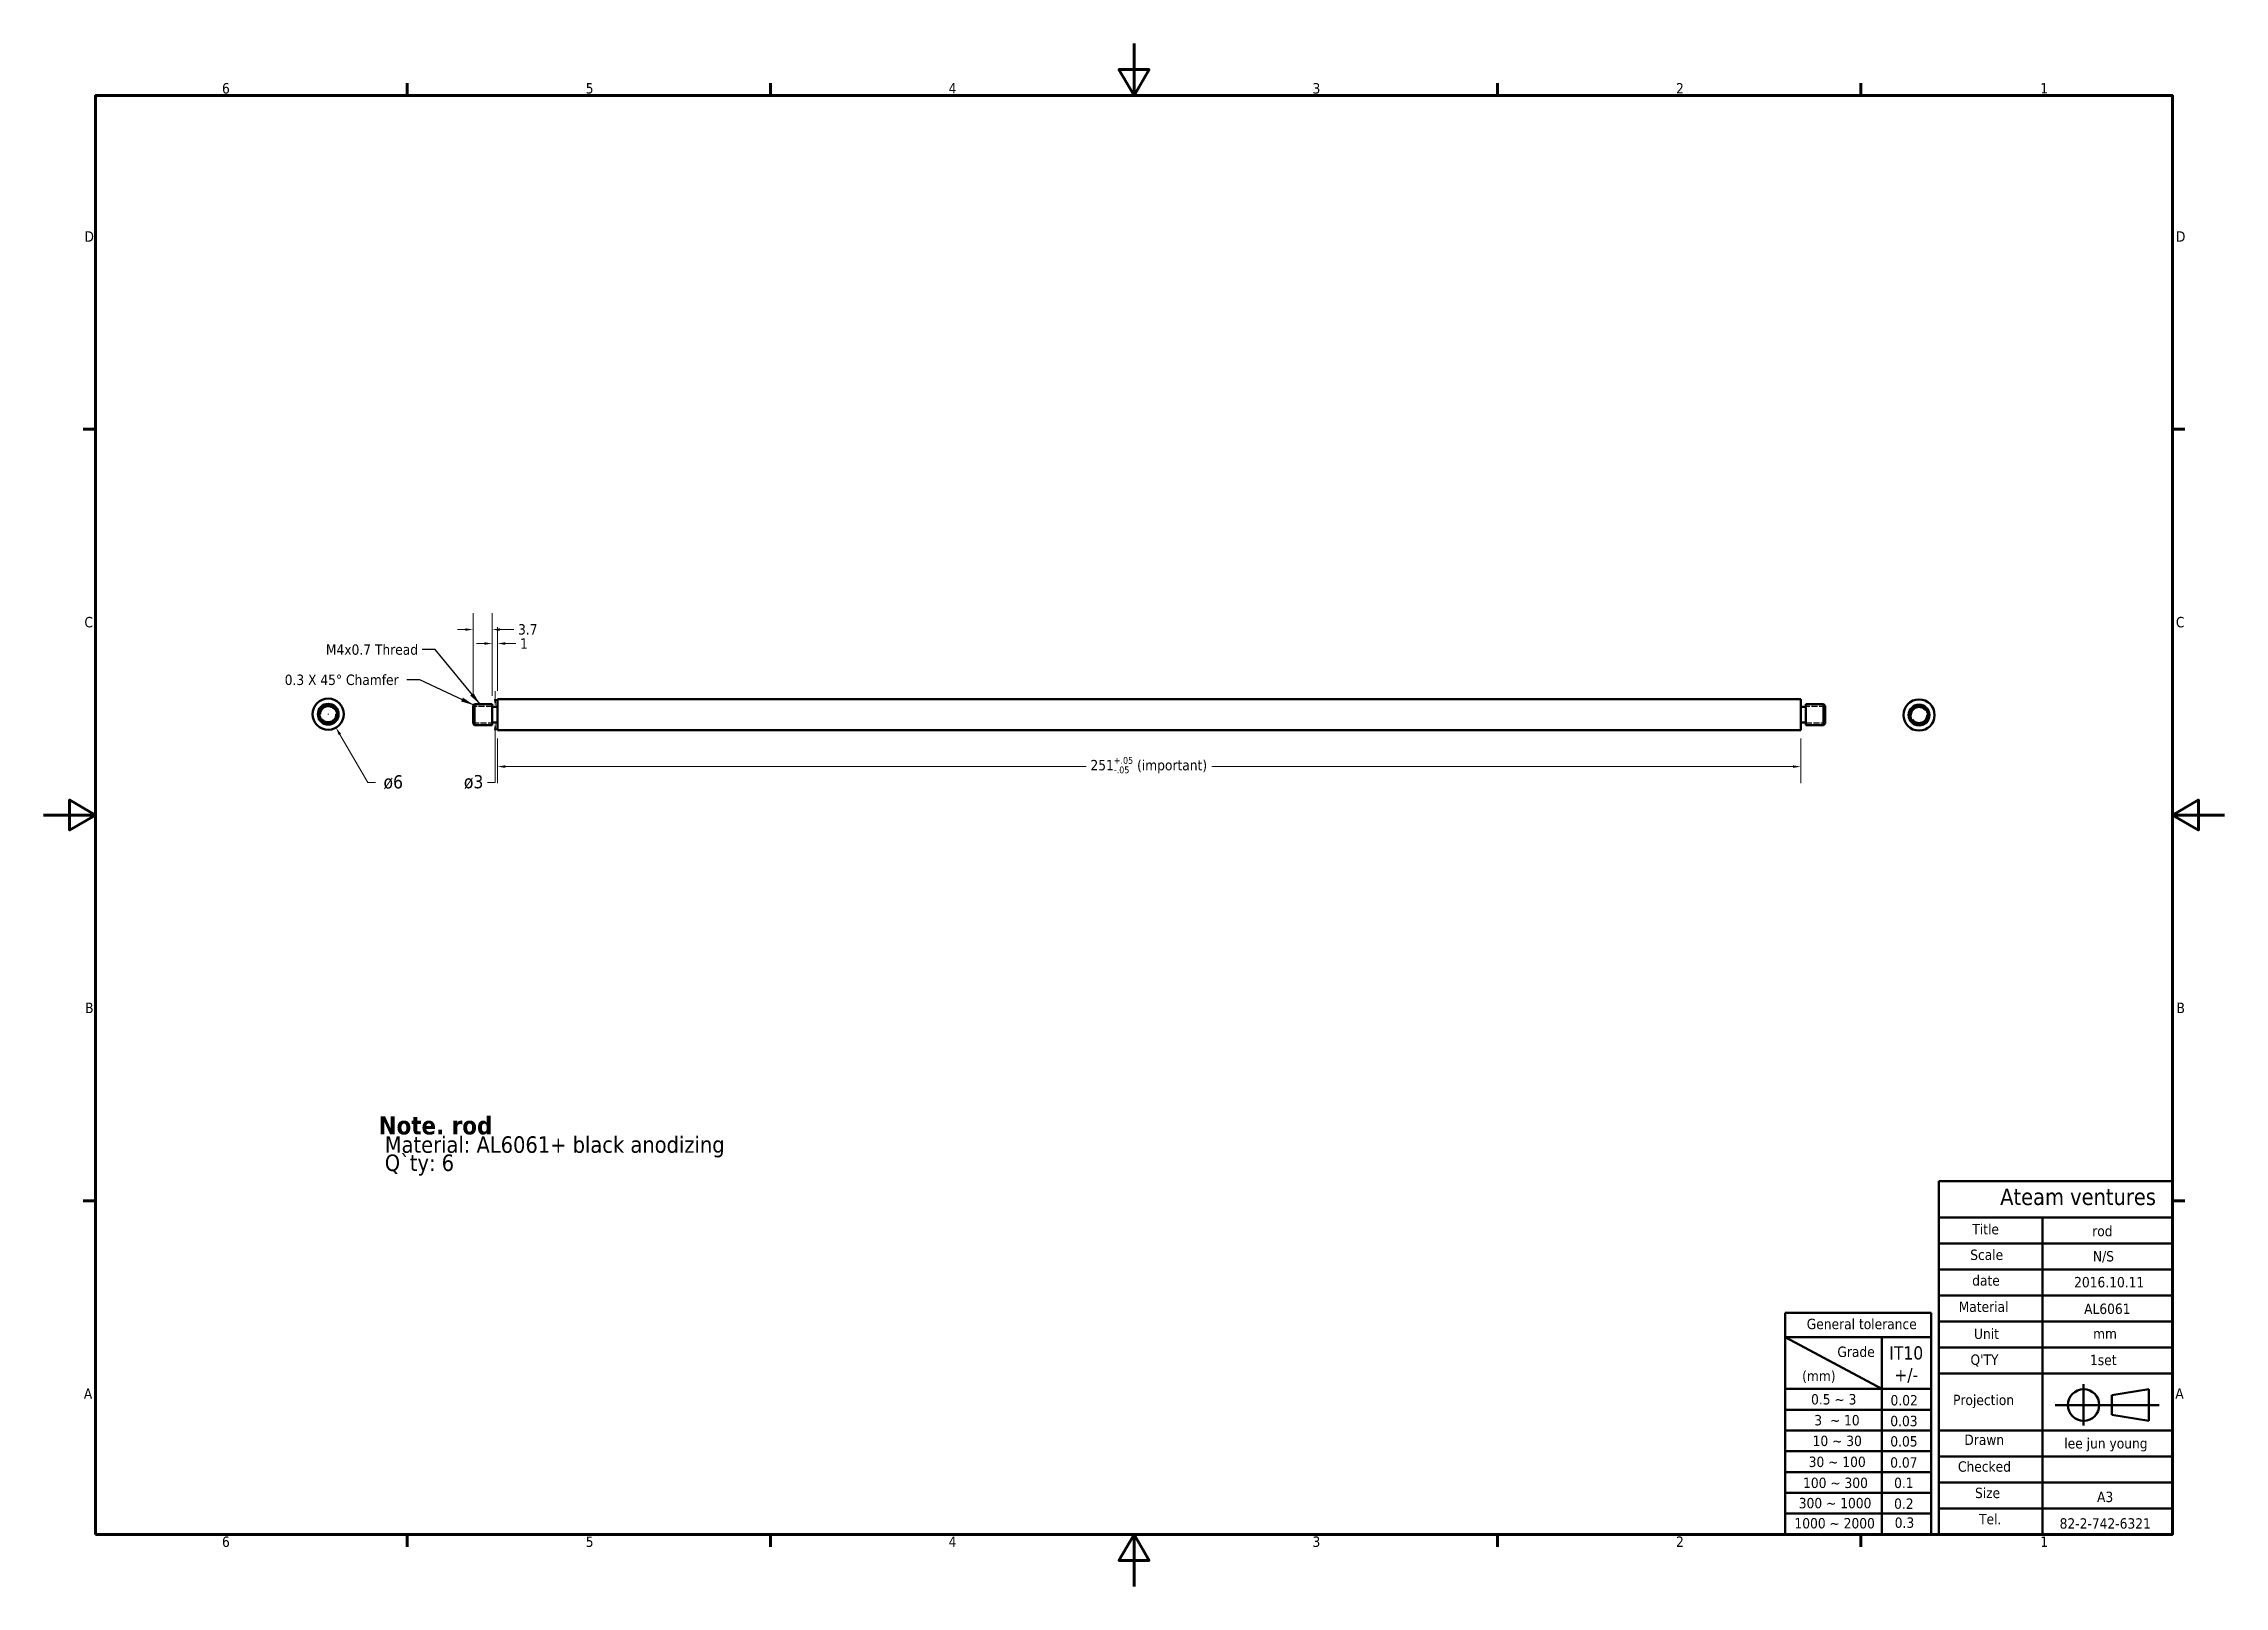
# Model space of a CAD drawing. Header units: millimetres. Extents: x 0 to 420, y 0 to 297.
import ezdxf
from ezdxf.enums import TextEntityAlignment as Align

# ---------------------------------------------------------------- set-up
doc = ezdxf.new("R2010")
doc.units = ezdxf.units.MM
doc.linetypes.add('DASHED', pattern=[0.2067, 0.1654, -0.0413])
for name, color, linetype, lineweight in [('Border (ANSI)', 7, 'Continuous', 70), ('Dimension (ANSI)', 7, 'Continuous', 25), ('Hidden (ANSI)', 7, 'DASHED', 35), ('Hidden Narrow (ANSI)', 7, 'DASHED', 25), ('Symbol (ANSI)', 7, 'Continuous', 25), ('Title (ANSI)', 7, 'Continuous', 50), ('Visible (ANSI)', 7, 'Continuous', 50)]:
    doc.layers.add(name, color=color, linetype=linetype, lineweight=lineweight)
doc.styles.add('Note Text (ANSI)', font='tahoma.ttf')
doc.dimstyles.new('Default - mm (ANSI)', dxfattribs={"dimtxt": 2, "dimasz": 1.5, "dimexe": 3.175, "dimexo": 1.6002, "dimgap": 0.8, "dimtad": 0, "dimtoh": 1, "dimrnd": 1e-08, "dimzin": 12, "dimdsep": 46, "dimtxsty": 'Note Text (ANSI)', "dimcen": 0.09, "dimdle": 10, "dimclrd": 256, "dimclre": 256, "dimclrt": 256, "dimadec": 1, "dimazin": 3, "dimtfac": 0.65, "dimtofl": 0, "dimtmove": 0, "dimatfit": 3, "dimfxl": 1, "dimtolj": 1, "dimtzin": 4, "dimlwd": 15, "dimlwe": 15, "dimarcsym": 0})
doc.dimstyles.new('Default - mm (ANSI)$7', dxfattribs={"dimtxt": 2, "dimasz": 2.5, "dimexe": 3.175, "dimexo": 1.6002, "dimgap": 0.8, "dimtad": 0, "dimtoh": 1, "dimrnd": 1e-08, "dimzin": 12, "dimdsep": 46, "dimtxsty": 'Note Text (ANSI)', "dimcen": 0.09, "dimdle": 10, "dimclrd": 256, "dimclre": 256, "dimclrt": 256, "dimadec": 1, "dimazin": 3, "dimtfac": 0.65, "dimtofl": 0, "dimtmove": 0, "dimatfit": 3, "dimfxl": 1, "dimtolj": 1, "dimtzin": 4, "dimlwd": -1, "dimlwe": 15, "dimarcsym": 0})

# ---------------------------------------------------------------- blocks, each defined once
blk = doc.blocks.new('Borders Default Border')
at = {"layer": 'Border (ANSI)'}
for p, q in [((70, 287), (70, 289.4)), ((140, 287), (140, 289.4)), ((280, 287), (280, 289.4)), ((350, 287), (350, 289.4)), ((10, 222.75), (7.6, 222.75)), ((410, 222.75), (412.4, 222.75)), ((10, 74.25), (7.6, 74.25)), ((410, 74.25), (412.4, 74.25)), ((70, 10), (70, 7.6)), ((140, 10), (140, 7.6)), ((280, 10), (280, 7.6)), ((350, 10), (350, 7.6))]:
    blk.add_line(p, q, dxfattribs=at)
at = {"layer": 'Border (ANSI)', "flags": 128}
for points in [[(210, 297), (210, 287), (207.11, 292), (212.89, 292), (210, 287)], [(10, 10), (10, 287), (410, 287), (410, 10), (10, 10)], [(0, 148.5), (10, 148.5), (5, 151.39), (5, 145.61), (10, 148.5)], [(420, 148.5), (410, 148.5), (415, 151.39), (415, 145.61), (410, 148.5)], [(210, 0), (210, 10), (207.11, 5), (212.89, 5), (210, 10)]]:
    blk.add_lwpolyline(points, dxfattribs=at)
at = {"layer": 'Border (ANSI)', "char_height": 2, "attachment_point": 7, "style": 'Note Text (ANSI)'}
for s, insert in [('6', (34.36, 287.36)), ('5', (104.41, 287.36)), ('4', (174.3, 287.4)), ('3', (244.38, 287.36)), ('2', (314.39, 287.4)), ('1', (384.55, 287.4)), ('D', (7.87, 258.87)), ('D', (410.67, 258.87)), ('C', (7.86, 184.59)), ('C', (410.66, 184.59)), ('B', (7.99, 110.37)), ('B', (410.79, 110.37)), ('A', (7.75, 36.12)), ('A', (410.55, 36.12)), ('6', (34.36, 7.56)), ('5', (104.41, 7.56)), ('4', (174.3, 7.6)), ('3', (244.38, 7.56)), ('2', (314.39, 7.6)), ('1', (384.55, 7.6))]:
    blk.add_mtext(s, dxfattribs=dict(at, insert=insert))
blk = doc.blocks.new('Title Blocks ANSI - Large')
at = {"layer": 'Title (ANSI)'}
for p, q in [((213.43, -53.73), (168.43, -53.73)), ((168.43, -53.73), (168.43, -121.73)), ((213.43, -121.73), (213.43, -53.73)), ((168.43, -60.73), (213.43, -60.73)), ((188.43, -60.73), (188.43, -121.73)), ((168.43, -65.73), (213.43, -65.73)), ((168.43, -70.73), (213.43, -70.73)), ((138.87, -79.09), (138.87, -121.73)), ((166.93, -79.09), (138.87, -79.09)), ((138.87, -79.09), (166.93, -79.09)), ((166.93, -83.74), (166.93, -79.09)), ((168.43, -75.73), (213.43, -75.73)), ((138.87, -83.74), (166.93, -83.74)), ((138.87, -83.74), (157.45, -93.73)), ((157.45, -83.74), (157.45, -121.73)), ((166.93, -83.74), (166.93, -121.73)), ((168.43, -80.73), (213.43, -80.73)), ((168.43, -85.73), (213.43, -85.73)), ((168.43, -90.73), (213.43, -90.73)), ((138.87, -93.73), (166.93, -93.73)), ((196.31, -92.79), (196.31, -100.79)), ((208.89, -93.78), (201.74, -94.91)), ((201.74, -94.91), (201.74, -98.69)), ((208.89, -93.78), (208.89, -99.84)), ((138.87, -97.73), (166.93, -97.73)), ((190.81, -96.83), (210.84, -96.83)), ((208.89, -99.84), (201.74, -98.69)), ((138.87, -101.73), (166.93, -101.73)), ((168.43, -101.73), (213.43, -101.73)), ((138.87, -105.73), (166.93, -105.73)), ((168.43, -106.73), (213.43, -106.73)), ((138.87, -109.73), (166.93, -109.73)), ((168.43, -111.73), (213.43, -111.73)), ((138.87, -113.73), (166.93, -113.73)), ((168.43, -116.73), (213.43, -116.73)), ((138.87, -117.73), (166.93, -117.73)), ((138.87, -121.73), (166.93, -121.73)), ((168.43, -121.73), (166.93, -121.73)), ((168.43, -121.73), (213.43, -121.73))]:
    blk.add_line(p, q, dxfattribs=at)
blk.add_circle((196.31, -96.83), 3.03, dxfattribs=at)
at = {"layer": 'Title (ANSI)', "style": 'Note Text (ANSI)'}
for s, p in [('2016.10.11', (194.49, -74.77)), ('AL6061', (196.42, -79.9)), ('mm', (198.14, -84.68)), ('1set', (197.55, -89.75)), ('lee jun young', (192.6, -105.79))]:
    blk.add_text(s, height=2, dxfattribs=at).set_placement(p, align=Align.BOTTOM_LEFT)
for s, p in [('Drawn', (173.35, -102.51)), ('Checked', (172.12, -107.66))]:
    blk.add_text(s, height=2, dxfattribs=at).set_placement(p, align=Align.TOP_LEFT)
at = {"layer": 'Title (ANSI)', "attachment_point": 1, "style": 'Note Text (ANSI)'}
for s, insert, char_height in [('\\fTahoma|b0|i0;\\H3.1750;Ateam ventures', (180.25, -55.14), 3.175), ('\\fTahoma|b0|i0;Scale', (174.48, -66.9), 2), ('\\fTahoma|b0|i0;N/S', (198.11, -67.18), 2), ('\\fTahoma|b0|i0;date', (174.86, -71.84), 2), ('\\fTahoma|b0|i0;Material', (172.26, -76.9), 2), ('\\fTahoma|b0|i0;General tolerance', (143, -80.22), 2), ('\\fTahoma|b0|i0;Unit', (175.21, -82.1), 2), ('\\fTahoma|b0|i0;Grade', (148.9, -85.57), 2), ("\\fTahoma|b0|i0;Q'TY", (174.53, -87.09), 2), ('\\fTahoma|b0|i0;0.5 ~ 3', (143.83, -94.72), 2), ('\\fTahoma|b0|i0;0.02', (159.13, -94.9), 2), ('\\fTahoma|b0|i0;Projection', (171.17, -94.84), 2), ('\\fTahoma|b0|i0;0.05', (159.09, -102.81), 2), ('\\fTahoma|b0|i0;30 ~ 100', (143.37, -106.76), 2), ('\\fTahoma|b0|i0;0.07', (159.07, -106.88), 2), ('\\fTahoma|b0|i0;100 ~ 300', (142.29, -110.8), 2), ('\\fTahoma|b0|i0;0.1', (159.82, -110.8), 2), ('\\fTahoma|b0|i0;Size', (175.4, -112.74), 2), ('\\fTahoma|b0|i0;300 ~ 1000', (141.46, -114.7), 2), ('A3', (198.91, -113.51), 2), ('\\fTahoma|b0|i0;1000 ~ 2000', (140.63, -118.58), 2), ('\\fTahoma|b0|i0;Tel.', (176.18, -117.79), 2), ('\\fTahoma|b0|i0;82-2-742-6321', (191.7, -118.62), 2)]:
    blk.add_mtext(s, dxfattribs=dict(at, insert=insert, char_height=char_height))
at = {"layer": 'Title (ANSI)', "char_height": 2, "attachment_point": 1, "style": 'Note Text (ANSI)'}
for s, insert, width in [('\\fTahoma|b0|i0;Title', (174.89, -61.97), 7.6254), ('\\fTahoma|b0|i0;(mm)', (142.11, -90.22), 7.6672), ('\\fTahoma|b0|i0;3  ~ 10', (144.45, -98.74), 9.081), ('\\fTahoma|b0|i0;0.03', (159.09, -98.9), 5.5653), ('\\fTahoma|b0|i0;10 ~ 30', (144.13, -102.72), 10.501), ('\\fTahoma|b0|i0;0.2', (159.82, -114.81), 5.4674), ('\\fTahoma|b0|i0;0.3', (159.94, -118.47), 5.7083)]:
    blk.add_mtext(s, dxfattribs=dict(at, insert=insert, width=width))
at = {"layer": 'Title (ANSI)', "line_spacing_factor": 0.987884, "style": 'Note Text (ANSI)'}
for s, insert, char_height, attachment_point in [('rod\\P', (197.98, -62.32), 2, 1), ('\\fTahoma|b0|i0;\\H2.5400;IT10\\P+/-', (162.16, -85.52), 2.54, 2)]:
    blk.add_mtext(s, dxfattribs=dict(at, insert=insert, char_height=char_height, attachment_point=attachment_point))
blk = doc.blocks.new('*D6')
at = {"layer": 'Defpoints', "color": 0, "transparency": 16777216}
for p in [(87.4, 164.82), (338.4, 164.82), (338.4, 157.82)]:
    blk.add_point(p, dxfattribs=at)
at = {"layer": 'Dimension (ANSI)', "lineweight": 15, "transparency": 16777216}
for p, q in [((87.4, 163.22), (87.4, 154.64)), ((338.4, 163.22), (338.4, 154.64)), ((88.9, 157.82), (200.81, 157.82)), ((336.9, 157.82), (224.99, 157.82))]:
    blk.add_line(p, q, dxfattribs=at)
at = {"layer": 'Dimension (ANSI)', "transparency": 16777216}
for points in [[(88.9, 158.07), (88.9, 157.57), (87.4, 157.82)], [(336.9, 158.07), (336.9, 157.57), (338.4, 157.82)]]:
    blk.add_solid(points, dxfattribs=at)
at = {"layer": 'Dimension (ANSI)', "lineweight": 18, "transparency": 16777216, "insert": (201.61, 159.66), "char_height": 2, "attachment_point": 1, "style": 'Note Text (ANSI)'}
blk.add_mtext('\\A1;251{\\H1.300000;\\S+.05^ -.05;} (important)', dxfattribs=at)
blk = doc.blocks.new('*D7')
at = {"layer": 'Defpoints', "color": 0, "transparency": 16777216}
for p in [(53.31, 170.51), (56.31, 165.31)]:
    blk.add_point(p, dxfattribs=at)
at = {"layer": 'Dimension (ANSI)', "lineweight": 15, "transparency": 16777216}
for p, q in [((54.72, 167.91), (54.9, 167.91)), ((54.81, 167.82), (54.81, 168)), ((62.41, 154.74), (57.06, 164.01)), ((63.91, 154.74), (62.41, 154.74))]:
    blk.add_line(p, q, dxfattribs=at)
at = {"layer": 'Dimension (ANSI)', "transparency": 16777216}
blk.add_solid([(57.28, 164.14), (56.84, 163.89), (56.31, 165.31)], dxfattribs=at)
at = {"layer": 'Dimension (ANSI)', "lineweight": 18, "transparency": 16777216, "insert": (64.71, 156.16), "char_height": 2, "attachment_point": 1, "style": 'Note Text (ANSI)'}
blk.add_mtext('\\A1; \\fTahoma|b0|i0;\\H2.5478;ø6', dxfattribs=at)
blk = doc.blocks.new('*D8')
at = {"layer": 'Defpoints', "color": 0, "transparency": 16777216}
for p in [(86.4, 184.2), (82.7, 169.52), (86.4, 169.82)]:
    blk.add_point(p, dxfattribs=at)
at = {"layer": 'Dimension (ANSI)', "lineweight": 15, "transparency": 16777216}
for p, q in [((82.7, 171.12), (82.7, 187.38)), ((86.4, 171.42), (86.4, 187.38)), ((81.2, 184.2), (79.7, 184.2)), ((87.9, 184.2), (90.57, 184.2))]:
    blk.add_line(p, q, dxfattribs=at)
at = {"layer": 'Dimension (ANSI)', "transparency": 16777216}
for points in [[(81.2, 184.45), (81.2, 183.95), (82.7, 184.2)], [(87.9, 184.45), (87.9, 183.95), (86.4, 184.2)]]:
    blk.add_solid(points, dxfattribs=at)
at = {"layer": 'Dimension (ANSI)', "lineweight": 18, "transparency": 16777216, "insert": (91.37, 185.24), "char_height": 2, "attachment_point": 1, "style": 'Note Text (ANSI)'}
blk.add_mtext('\\A1;3.7', dxfattribs=at)
blk = doc.blocks.new('*D9')
at = {"layer": 'Defpoints', "color": 0, "transparency": 16777216}
for p in [(86.97, 169.32), (86.97, 166.32), (86.97, 166.32)]:
    blk.add_point(p, dxfattribs=at)
at = {"layer": 'Dimension (ANSI)', "lineweight": 15, "transparency": 16777216}
for p, q in [((86.97, 170.82), (86.97, 172.32)), ((86.97, 164.82), (86.97, 163.32)), ((86.97, 154.77), (86.97, 163.32)), ((85.47, 154.77), (86.97, 154.77))]:
    blk.add_line(p, q, dxfattribs=at)
at = {"layer": 'Dimension (ANSI)', "transparency": 16777216}
for points in [[(86.72, 170.82), (87.22, 170.82), (86.97, 169.32)], [(86.72, 164.82), (87.22, 164.82), (86.97, 166.32)]]:
    blk.add_solid(points, dxfattribs=at)
at = {"layer": 'Dimension (ANSI)', "lineweight": 18, "transparency": 16777216, "insert": (80.19, 156.19), "char_height": 2, "attachment_point": 1, "style": 'Note Text (ANSI)'}
blk.add_mtext('\\A1; \\fTahoma|b0|i0;\\H2.5478;ø3', dxfattribs=at)
blk = doc.blocks.new('*D10')
at = {"layer": 'Defpoints', "color": 0, "transparency": 16777216}
for p in [(87.4, 181.51), (86.4, 169.82), (87.4, 170.82)]:
    blk.add_point(p, dxfattribs=at)
at = {"layer": 'Dimension (ANSI)', "lineweight": 15, "transparency": 16777216}
for p, q in [((84.9, 181.51), (83.4, 181.51)), ((86.4, 171.42), (86.4, 184.69)), ((87.4, 172.42), (87.4, 184.69)), ((88.9, 181.51), (90.96, 181.51))]:
    blk.add_line(p, q, dxfattribs=at)
at = {"layer": 'Dimension (ANSI)', "transparency": 16777216}
for points in [[(84.9, 181.76), (84.9, 181.26), (86.4, 181.51)], [(88.9, 181.76), (88.9, 181.26), (87.4, 181.51)]]:
    blk.add_solid(points, dxfattribs=at)
at = {"layer": 'Dimension (ANSI)', "lineweight": 18, "transparency": 16777216, "insert": (91.76, 182.51), "char_height": 2, "attachment_point": 1, "style": 'Note Text (ANSI)'}
blk.add_mtext('\\A1;1', dxfattribs=at)

msp = doc.modelspace()

# ---------------------------------------------------------------- linework, layer by layer
at = {"layer": 'Hidden (ANSI)', "ltscale": 22.798204}
for centre in [(54.811, 167.909), (361.193, 167.748)]:
    msp.add_circle(centre, 1.5, dxfattribs=at)
at = {"layer": 'Hidden Narrow (ANSI)', "ltscale": 7.047277}
for p, q in [((86.397, 169.399), (82.697, 169.399)), ((343.097, 169.399), (339.397, 169.399)), ((82.697, 166.235), (86.397, 166.235)), ((339.397, 166.235), (343.097, 166.235))]:
    msp.add_line(p, q, dxfattribs=at)
at = {"layer": 'Hidden Narrow (ANSI)', "ltscale": 24.044506}
for centre in [(54.811, 167.909), (361.193, 167.748)]:
    msp.add_circle(centre, 1.582, dxfattribs=at)
at = {"layer": 'Visible (ANSI)'}
for p, q in [((82.697, 169.517), (82.997, 169.817)), ((82.697, 166.117), (82.697, 169.517)), ((82.997, 169.817), (82.997, 165.817)), ((82.997, 169.817), (86.397, 169.817)), ((86.397, 165.817), (86.397, 169.817)), ((87.397, 169.317), (86.397, 169.317)), ((87.397, 170.817), (87.397, 164.817)), ((87.397, 170.817), (338.397, 170.817)), ((338.397, 164.817), (338.397, 170.817)), ((338.397, 169.317), (339.397, 169.317)), ((339.397, 169.817), (339.397, 165.817)), ((342.797, 169.817), (339.397, 169.817)), ((342.797, 165.817), (342.797, 169.817)), ((343.097, 169.517), (342.797, 169.817)), ((343.097, 169.517), (343.097, 166.117)), ((82.697, 166.117), (82.997, 165.817)), ((82.997, 165.817), (86.397, 165.817)), ((87.397, 166.317), (86.397, 166.317)), ((87.397, 164.817), (338.397, 164.817)), ((338.397, 166.317), (339.397, 166.317)), ((342.797, 165.817), (339.397, 165.817)), ((343.097, 166.117), (342.797, 165.817))]:
    msp.add_line(p, q, dxfattribs=at)
for centre, radius in [((54.811, 167.909), 3), ((54.811, 167.909), 2), ((54.811, 167.909), 1.7), ((361.193, 167.748), 3), ((361.193, 167.748), 2), ((361.193, 167.748), 1.7)]:
    msp.add_circle(centre, radius, dxfattribs=at)

# ---------------------------------------------------------------- block references
for name, p in [('Borders Default Border', (0, 0)), ('Title Blocks ANSI - Large', (196.569, 131.735))]:
    msp.add_blockref(name, p)

# ---------------------------------------------------------------- texts
at = {"layer": 'Symbol (ANSI)', "insert": (72.113, 181.351), "char_height": 2, "width": 18.40099, "attachment_point": 3, "style": 'Note Text (ANSI)'}
msp.add_mtext('{M4x0.7 Thread}', dxfattribs=at)
at = {"layer": 'Symbol (ANSI)', "insert": (68.372, 175.529), "char_height": 2, "attachment_point": 3, "style": 'Note Text (ANSI)'}
msp.add_mtext('{0.3 X 45° Chamfer}', dxfattribs=at)
at = {"layer": 'Symbol (ANSI)', "insert": (64.52, 90.499), "char_height": 2, "width": 95.82382, "attachment_point": 1, "line_spacing_factor": 0.661283, "style": 'Note Text (ANSI)'}
msp.add_mtext('{\\fTahoma|b1|i0|c129|p34;\\H1.75x;Note. rod\\P\\fTahoma|b0|i0|c129|p34;\\H0.90714x; Material: AL6061+ black anodizing\\H1.6867x; \\H0.59287x;\\P Q`ty: 6\\H1.656x; \\H0.60385x;\\P\\H1.6273x; }', dxfattribs=at)

# ---------------------------------------------------------------- dimensions: what is measured, and where the dimension line sits
at = {"layer": 'Dimension (ANSI)', "lineweight": 18}
for base, p1, p2, picture, middle in [((86.397, 184.201), (82.697, 169.517), (86.397, 169.817), '*D8', (93.173, 184.201)), ((87.397, 181.51), (86.397, 169.817), (87.397, 170.817), '*D10', (92.243, 181.51))]:
    dim = msp.add_linear_dim(base=base, p1=p1, p2=p2, angle=180, dimstyle='Default - mm (ANSI)', override={"dimgap": 0.8, "dimtoh": 0, "dimdec": 2, "dimtol": 0, "dimlim": 0, "dimtp": 0, "dimtm": 0, "dimtdec": 2, "dimatfit": 1}, dxfattribs=at)
    dim.commit()
    dim.dimension.update_dxf_attribs({"geometry": picture, "text_midpoint": middle, "dimtype": 160})
dim = msp.add_linear_dim(base=(86.972, 166.317), p1=(86.972, 169.317), p2=(86.972, 166.317), angle=90, text=' \\fTahoma|b0|i0;\\H2.5478;ø3', dimstyle='Default - mm (ANSI)', override={"dimgap": 0.8, "dimtih": 1, "dimtoh": 1, "dimdec": 2, "dimse1": 1, "dimse2": 1, "dimtol": 0, "dimlim": 0, "dimtp": 0, "dimtm": 0, "dimtdec": 2, "dimtmove": 1, "dimatfit": 1}, dxfattribs=at)
dim.commit()
dim.dimension.update_dxf_attribs({"geometry": '*D9', "text_midpoint": (86.748, 154.767), "dimtype": 160})
dim = msp.add_diameter_dim_2p(p1=(53.311, 170.507), p2=(56.311, 165.31), text=' \\fTahoma|b0|i0;\\H2.5478;ø6', dimstyle='Default - mm (ANSI)', override={"dimgap": 0.8, "dimtih": 1, "dimdec": 2, "dimlfac": 1, "dimtol": 0, "dimlim": 0, "dimtp": 0, "dimtm": 0, "dimtdec": 2}, dxfattribs=at)
dim.commit()
dim.dimension.update_dxf_attribs({"geometry": '*D7', "text_midpoint": (66.994, 154.74), "dimtype": 163})
dim = msp.add_linear_dim(base=(338.397, 157.817), p1=(87.397, 164.817), p2=(338.397, 164.817), text='<> (important)', dimstyle='Default - mm (ANSI)', override={"dimgap": 0.8, "dimtoh": 0, "dimdec": 2, "dimtol": 1, "dimlim": 0, "dimtp": 0.05, "dimtm": 0.05, "dimtdec": 2, "dimatfit": 1}, dxfattribs=at)
dim.commit()
dim.dimension.update_dxf_attribs({"geometry": '*D6', "text_midpoint": (212.897, 157.817), "dimtype": 160})

# ---------------------------------------------------------------- leaders
at = {"layer": 'Symbol (ANSI)', "annotation_type": 0, "has_hookline": 1, "hookline_direction": 1, "text_width": 17.837}
msp.add_leader([(84.049, 169.817), (75.413, 180.351), (72.913, 180.351)], dimstyle='Default - mm (ANSI)$7', override={"dimtad": 0}, dxfattribs=at)
at = {"layer": 'Symbol (ANSI)', "lineweight": 18, "annotation_type": 0, "has_hookline": 1, "hookline_direction": 1, "text_width": 22.441}
msp.add_leader([(82.847, 169.667), (72.472, 174.529), (69.972, 174.529)], dimstyle='Default - mm (ANSI)$7', override={"dimtad": 0}, dxfattribs=at)

doc.saveas('drawing.dxf')
